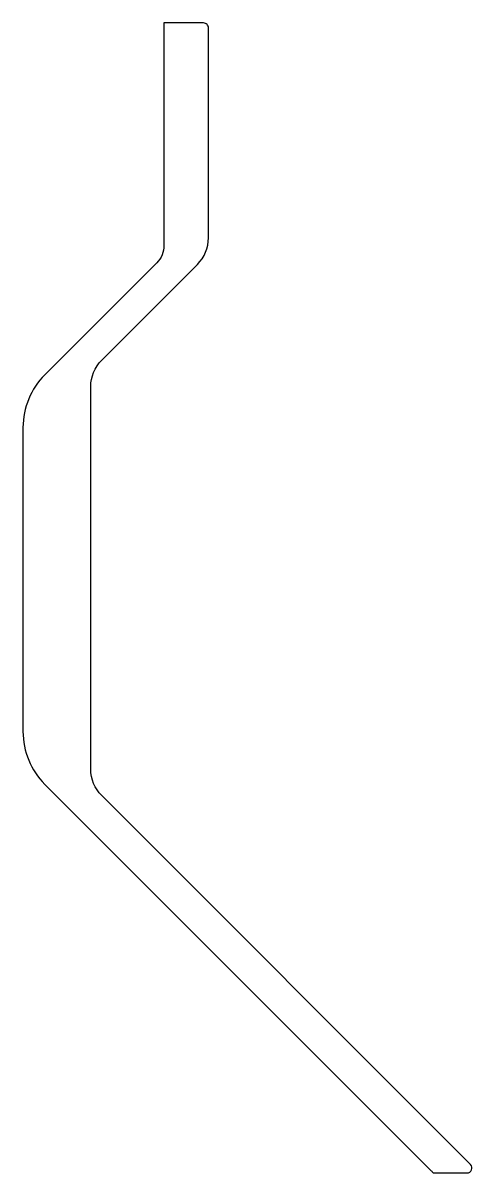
# Model space of a CAD drawing. Header units: millimetres. Extents: x -275 to -46, y 1082 to 1668.
import ezdxf

# ---------------------------------------------------------------- set-up
doc = ezdxf.new("R2010")
doc.units = ezdxf.units.MM
doc.layers.get('0').update_dxf_attribs({"linetype": 'CONTINUOUS'})

msp = doc.modelspace()

# ---------------------------------------------------------------- linework, layer by layer
msp.add_lwpolyline([(-66.99, 1082.99, -0.030842), (-65.95, 1081.82), (-48.71, 1081.82, 0.668179), (-46.91, 1086.15), (-234.92, 1274.16, -0.198877), (-240.5, 1287.63), (-240.53, 1482.6, -0.198909), (-234.95, 1496.07), (-186.1, 1544.94, 0.198874), (-180.52, 1558.4), (-180.52, 1665.42, 0.414214), (-183.06, 1667.96), (-203.2, 1667.96), (-203.2, 1554.66, -0.198912), (-206.92, 1545.68), (-263.91, 1488.69, 0.198912), (-275.07, 1461.75), (-275.07, 1306.85, 0.198912), (-263.91, 1279.91)], format="xyb", close=True)

doc.saveas('drawing.dxf')
